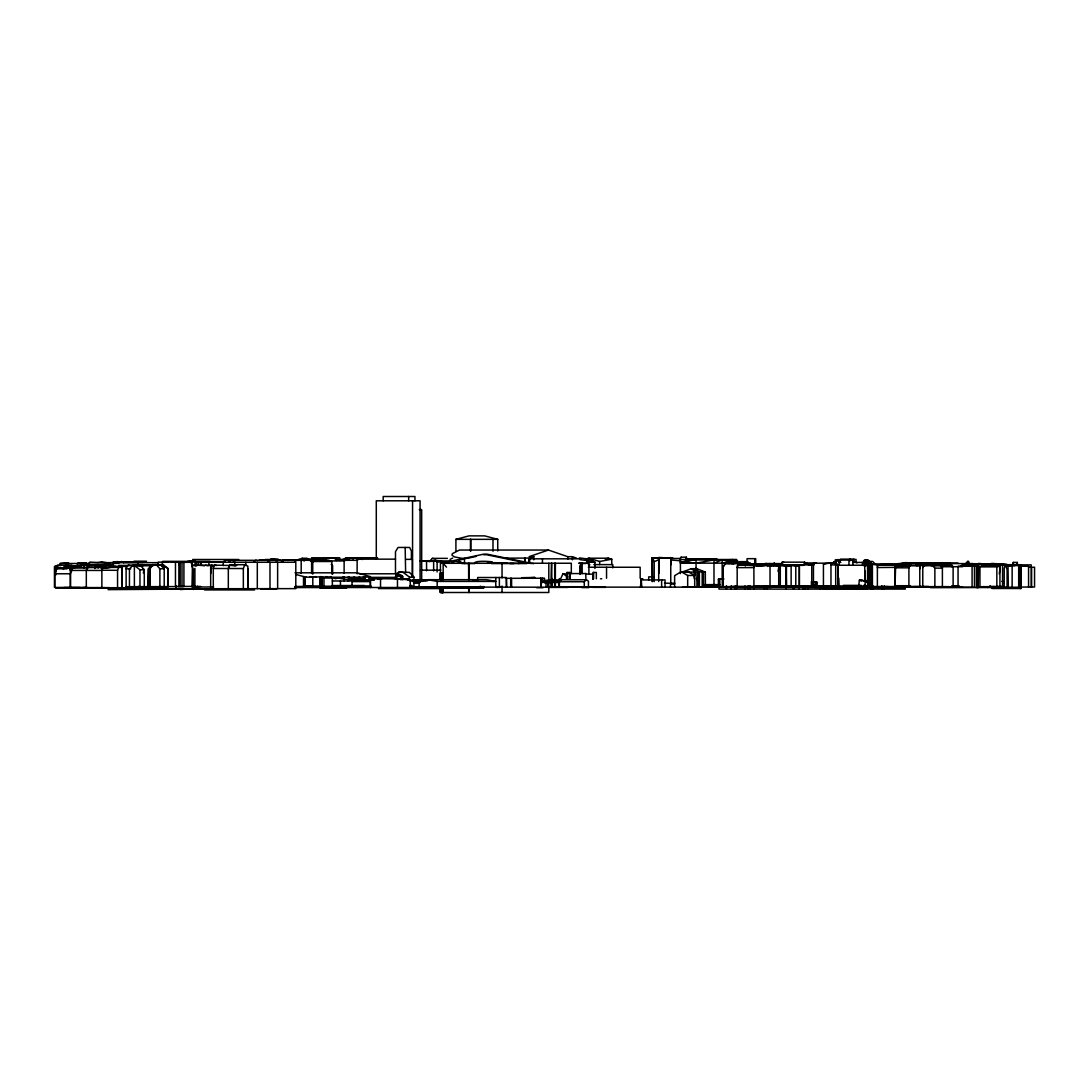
<?xml version="1.0" encoding="UTF-8"?>
<svg xmlns="http://www.w3.org/2000/svg" width="1089" height="1089" viewBox="0 0 1089 1089"><rect width="100%" height="100%" fill="white"/><g stroke="black" fill="none" stroke-linecap="round" stroke-linejoin="round"><path stroke-width="1.5" d="M468.624 587.624L468.733 592.498M468.651 579.525L468.624 563.312L469.073 579.525M440.46 587.624L440.446 592.498L548.802 592.498L548.815 563.299M440.473 579.511L440.501 573.005M551.796 578.341L551.769 586.726L551.769 563.244M551.415 563.244L550.898 586.726M593.083 578.899L593.274 574.053M441.44 579.511L441.521 573.005M858.595 586.277L859.398 580.124L867.565 581.662L864.761 580.913L864.965 570.935M559.378 578.572L558.725 587.121L816.274 587.189M396.219 576.979L398.152 573.712L402.345 575.809L401.923 576.598M919.783 568.894L920.001 566.607M686.301 559.555L686.369 558.78L716.97 558.834M978.235 566.443L978.535 563.857L981.094 563.857M999.266 573.835L999.933 569.03L998.926 565.436L982.087 565.436L979.95 566.893L979.95 586.672L1002.561 586.672M210.79 573.604L211.13 565.314L212.804 565.722L211.919 565.014L210.667 566.089L210.667 586.985M83.894 564.197L84.084 562.795M686.002 559.555L686.369 557.187L681.101 557.2L679.604 559.555M986.988 565.599L987.274 563.843L989.71 563.816M816.355 563.163L813.742 563.176L813.456 565L813.456 585.977M978.535 563.857L978.235 587.584M924.493 565.273L924.901 562.931M939.004 565.232L939.426 562.931L941.372 564.374M210.667 568.581L211.13 566.117M910.105 565.205L910.527 562.972L958.102 563.054M924.289 566.008L924.874 562.972M894.695 586.862L895.172 564.973L897.527 564.619L898.071 567.029L898.779 563.571L905.054 563.421L899.31 564.551L904.319 563.421L900.562 564.497M149.86 568.567L149.139 586.917M150.309 566.484L150.568 565.327L152.841 564.96L160.75 565.028L164.208 568.88L159.879 568.73L156.571 565.028M777.982 571.249L779.506 564.864L776.403 564.66M948.328 565.259L948.778 563.598M869.689 565.082L870.465 561.965L867.525 559.841L864.121 560.44L864.121 562.387L862.488 562.877L866.708 562.332L865.333 562.85L864.761 565.953L868.164 564.687L865.333 565.953M152.705 566.198L149.86 566.198L152.637 564.592L163.091 564.592L167.815 568.295L167.679 586.917M809.29 564.633L804.526 562.169L782.201 562.169L781.33 565.572L785.523 565.531M804.526 562.169L803.696 565.327L786.734 565.518M716.276 559.501L696.048 563.149L680.394 562.223L695.068 559.637L722.17 559.869L732.584 561.665L735.62 561.243L735.796 559.501M968.516 564.238L970.993 564.034M910.431 585.719L895.049 585.719L895.621 565.776L909.56 565.776M659.022 573.154L659.267 557.799L651.984 557.799L651.984 581.526M670.756 559.991L671.219 558.48L680.04 558.48L680.434 560.781L670.756 559.991L670.851 564.96M143.258 572.909L144.279 569.792L140.182 565.15L134.383 565.436L134.383 586.917M988.526 564.878L1005.324 564.878L1004.208 568.308L1004.208 587.475M94.825 568.512L96.077 564.755L97.615 564.892M922.778 567.709L923.458 565.736L939.821 565.49L942.393 568.131L934.866 568.131L932.293 565.49M231.521 565.531L214.492 565.123L213.294 568.499L243.337 568.526L244.78 564.701L247.843 566.13L247.843 588.781M228.322 588.781L228.322 568.499L229.534 565.123M228.322 568.526L229.738 564.701L244.78 564.701M86.97 587.366L54.886 587.447L54.886 573.794L57.05 568.159L72.664 568.159L70.513 573.753L70.513 587.447M101.876 588.033L101.876 570.228L102.992 567.396L106.3 568.281M117.558 588.033L117.558 570.309L118.728 567.396L121.274 567.369L122.131 568.322L122.131 588.033M745.366 565.967L743.855 563.911L738.288 563.449L737.171 566.198L737.171 587.447L771.23 587.447M86.317 570.473L87.488 567.668L89.244 567.287L87.474 567.478L86.317 570.391L86.317 588.033L130.939 588.033M118.728 567.396L71.493 567.668L70.336 570.418L70.336 587.366M697.899 587.025L697.899 570.895C694.551 562.441 693.462 576.326 694.306 578.817M559.664 581.05L562.986 573.631L566.307 574.039M82.043 565.545L64.442 565.94L63.121 568.853L67.001 568.866M55.634 575.223L55.634 568.826L57.295 565.164L71.983 565.164M98.133 567.995L98.432 567.369L94.825 567.355L95.573 565.559L113.542 565.137L108.002 565.559M773.925 564.225L774.048 563.258L773.19 564.225L775.177 564.225L774.374 563.285M738.451 565.028L737.171 567.641L753.874 567.6L755.113 565.028L760.816 565.64L738.451 565.028L778.717 565.94L778.717 586.059M681.101 557.2L679.808 559.555L736.64 559.501L736.64 560.794L735.796 560.794M580.491 565.205L580.151 573.849L579.811 565.967M420.068 509.734L420.572 508.944M723.246 566.947L725.505 563.449L736.423 563.53M730.515 563.353L733.959 563.558L730.365 563.34M784.243 565.776L786.449 565.817L786.449 586.059L785.986 566.117L791.131 566.157L791.131 586.059M738.288 563.449L725.505 563.449L723.246 566.321L723.246 586.563M193.366 586.985L193.366 570.459L194.904 568.444L194.904 586.985M961.083 566.389L962.962 563.952L974.601 563.694L976.819 566.144L976.819 563.857M965.929 563.149L968.543 561.243L969.659 564.674L976.003 563.816L978.712 564.864M836.311 562.4L835.617 562.4L838.285 565.245M134.029 562.06L113.093 561.924M213.635 586.985L191.991 586.985L192.44 565.314L211.13 565.314M1012.688 563.285L1013.423 562.4L1017.344 562.441L1016.636 564.864M762.64 564.701L761.606 564.701M398.152 573.712L399.377 575.591L397.417 576.898L396.369 576.04M860.95 581.09L861.794 580.124L864.761 580.913M136.887 565.49L132.735 565.49L129.455 568.962L129.455 586.699M429.42 561.488L432.387 558.358L447.388 558.358M835.304 562.4L838.054 559.569L839.973 561.543L837.822 559.814L835.304 559.814L835.304 562.4L833.643 562.4L838.054 559.569M109.199 566.239L107.593 563.898L104.775 563.925L100.909 567.9C107.988 569.547 114.304 564.919 120.484 566.634L126.12 566.266L128.801 565.041M908.907 586.808L908.907 565.776L909.655 565.014L920.6 565.014L920.804 565.695L919.783 565.354L919.783 586.808M835.971 561.951L834.011 561.91L830.975 564.905L838.285 564.905M88.645 563.449L89.693 562.428L98.024 562.455M69.601 569.479L73.616 565.559L74.869 567.614M604.749 586.971L559.378 586.998L559.378 581.744L561.42 579.743L586.372 579.743L588.441 581.199L588.441 586.998M559.378 581.744L584.289 581.73L586.372 579.743M920.6 565.014L919.783 565.79L908.907 565.776M594.934 568.485L594.934 562.101L593.015 562.101L593.015 559.705L579.389 557.908M972.082 565.926L960.471 566.185M152.637 564.592L150.037 567.355L150.037 586.917M941.658 564.674L942.979 563.612L944.544 564.742M396.028 576.299L394.599 577.388L369.239 577.361M915.631 565.327L930.319 565.096M362.351 559.555L360.268 558.044L357.124 560.304L344.124 560.304L344.124 573.209M267.608 561.611L271.052 559.161L273.938 559.12M895.948 564.442L897.527 564.129M979.95 566.893L996.843 566.865L998.926 565.436M347.132 560.359L350.508 558.126L353.476 558.943M910.962 563.734L909.887 564.442L883.261 564.456M839.115 565.245L839.115 560.059L840.585 559.133L850.495 559.133L850.033 560.808L850.033 559.365L848.971 559.664L848.971 565.245M585.977 574.053L593.11 574.216M848.971 560.073L850.495 559.133L848.971 560.073L839.115 560.059M694.7 587.162L694.7 575.455L688.153 571.725L681.129 571.725L674.622 575.686L674.622 587.162M744.781 565.205L757.821 565.259L759.564 564.211L761.225 565.967M294.928 587.475L413.929 587.502L413.929 577.102L409.491 572.392L398.928 572.093L396.028 573.862L396.028 579.239M254.036 561.325L256.133 560.127M228.949 561.488L231.29 560.168L235.796 560.195L233.386 561.488M764.396 565.096L766.261 564.088L750.403 564.143L750.403 563.34L731.767 562.645L750.403 563.34M210.667 566.089L215.336 565.014M450.016 559.406L452.697 558.072M111.255 564.088L110.125 564.633M1009.544 566.008L1012.144 564.755L1012.13 587.243M593.015 559.705L586.821 560.522L586.821 562.101L593.668 561.488M436.144 561.434L437.873 560.617L443.822 561.965L437.111 561.965M104.775 563.925L106.382 567.9L112.888 565.041M862.787 562.727L865.687 561.393M654.203 581.553L654.203 561.693L658.695 559.746M939.875 564.592L943.074 563.585M398.928 572.093L403.161 572.392L409.45 577.102L409.45 579.28L407.817 579.947M55.131 565.926L60.494 565.368M713.989 563.149L722.17 559.869L722.17 578.014M294.67 561.271L302.252 558.262L307.044 558.262L312.734 562.469M317.253 559.583L313.823 560.93L344.124 560.917M474.872 562.509C478.561 559.76 502.369 562.659 487.736 562.019M345.267 560.467L347.541 559.583M694.605 572.093L682.449 572.038L691.229 568.703L696.851 568.703L705.304 572.106L705.413 587.243L682.449 587.243M995.033 564.197L989.438 565.518M340.217 560.372L346.533 558.126L349.528 559.174M851.326 560.345L853.939 559.419M506.344 558.167L529.69 558.058L533.801 556.642L533.801 559.8M944.34 563.449L942.38 564.129L944.966 563.449L946.205 564.633L943.047 564.116M296.412 560.318L299.325 559.324M576.517 558.113L572.406 556.697L567.737 556.683L548.434 550.04L529.159 556.642L533.801 556.642M192.249 561.448L194.822 560.59L187.376 561.434M437.873 560.617L425.99 561.271M477.663 587.202L480.685 586.236M922.887 565.422L951.432 564.823L953.12 566.729L953.12 587.08L904.591 587.121M195.421 562.305L198.511 561.897L198.511 565.177M198.511 561.897L195.407 562.305L195.407 565.531M458.619 560.318L468.828 557.759L467.358 558.153M348.916 578.994L351.652 578.191L363.522 579.375L357.464 578.191L354.333 578.803M865.333 562.85L869.553 562.455L852.864 562.387M471.932 587.284L471.932 588.223L474.954 587.366M848.971 559.664L853.939 559.365L853.939 562.387M1012.144 565.667L1013.355 565.327L1005.637 565.327M756.365 565.872L757.821 565.259M347.663 580.791L351.121 579.879L374.072 579.879M543.67 580.954L551.102 579.879L560.304 580.328M543.67 581.894L551.102 580.832L558.004 581.158M455.91 550.952L455.91 539.341L469.032 535.87L484.7 535.87L497.741 539.341L497.741 550.952M759.564 586.563L718.4 586.644L718.4 579.294L722.293 578.98L722.293 586.644M918.367 563.694L921.28 562.931M585.501 559.011L588.727 558.208L608.452 558.208L611.773 559.202L611.773 564.619M605.225 559.011L608.452 558.208M808.297 564.701L813.714 563.585L813.714 564.878M894.859 564.524L898.779 563.571M864.121 560.44L867.525 559.841M809.372 564.619L813.714 563.585M348.494 578.695C350.685 576.898 362.964 580.192 354.306 579.375L357.56 579.348M415.385 587.216L418.299 586.535L418.299 587.488L415.385 588.169L415.385 587.216L476.778 587.243L476.778 588.196L479.691 588.21L479.691 587.257M335.249 578.722L338.298 578.014L342.613 578.912M992.174 564.633L998.94 563.694L995.06 564.524L998.94 563.775L965.099 563.857M945.797 564.252L943.047 564.633L949.254 564.184M98.024 562.523L101.713 561.72L110.125 563.353L89.693 562.428M894.967 564.769L900.127 563.653L900.127 564.864L899.8 564.088L896.465 563.966M232.747 565.749L236.694 565.382L234.938 565.749M464.513 563.544L464.404 558.276L483.843 554.138L518.84 561.407L518.895 563.544M468.079 558.153L475.92 556.479M483.775 554.805L486.906 554.138L529.69 562.945L529.69 558.058M896.002 564.769L901.216 563.653M684.246 571.929L685.349 571.698L682.449 572.038M992.664 564.742L997.388 563.775M140.045 565.763L141.91 565.395M969.101 564.647L971.579 564.143M177.82 562.319L190.466 562.305L170.81 561.72L182.162 562.305M177.82 562.169L187.512 561.978M140.182 565.15L134.383 565.436L139.964 569.819L144.279 569.792L144.279 586.917M348.616 578.776L351.652 578.191M427.95 579.688L437.179 581.417L495.767 581.417L486.511 579.688L427.95 579.688L419.129 581.335L419.129 587.202M588.727 558.208L599.658 561.475L611.773 559.202M794.235 565.613L797.584 565.041L799.34 566.008L785.55 564.987M680.394 562.223L696.048 559.637L696.048 569.751M992.202 565.831L995.006 565.368M855.968 589.095L859.221 588.564M139.487 565.327L160.75 565.028M521.999 577.687L534.985 577.469L521.999 578.232M345.553 587.502L352.101 586.481M101.277 565.763L103.782 565.395M718.4 579.294L721.435 578.967M143.694 564.96L138.888 565.64L152.188 565.64M722.17 563.149L732.584 561.665L732.815 563.149L732.815 559.501M949.213 563.775L943.864 564.524M115.516 562.986L112.78 563.367L117.204 561.488L118.265 562.605M888.447 563.966L907.981 563.653L908.879 566.716M907.981 563.653L882.907 563.966M823.434 585.977L823.434 563.816L833.643 562.809M830.267 563.585L833.18 563.19M77.333 563.449L83.567 563.04M99.126 565.572L103.782 564.987L102.135 564.987M90.727 564.973L98.555 565.15L85.908 565.572L104.898 565.559M65.408 562.85L59.881 563.517L88.835 563.449M77.333 563.517L82.873 562.85L79.701 562.972M826.224 563.585L823.434 563.816M449.512 561.883L445.823 562.278L464.404 558.276M640.958 579.321L643.109 579.185L640.836 579.416M782.229 564.415L779.778 564.769M410.131 580.165L426.915 580.165M410.131 581.118L419.918 581.022M997.238 564.47L1003.867 564.17L991.603 563.408M104.925 567.328L103.074 567.478L101.876 570.445L70.336 570.418M370.532 587.556L370.532 579.089L392.693 578.245L410.254 579.675L410.254 587.556M377.597 578.817L382.593 578.395L380.537 578.259L380.537 587.556M513.858 563.544L509.924 563.544M437.519 561.339L440.269 561.162M771.039 565.137L774.102 564.932M151.67 565.15L152.787 564.96M1006.617 564.728L994.271 564.306M101.672 565.164L90.727 565.545M990.473 565.708L995.537 565.477L989.996 565.477M967.944 563.843L972.899 563.626L939.576 563.585L949.023 564.075M970.667 563.694L972.994 566.266L976.465 566.157L977.718 567.138L977.718 587.584M68.58 563.408L65.408 563.517L65.408 562.741L68.58 562.85M936.744 565.082L937.479 565.055L930.047 565.123M414.61 582.275L417.591 582.193M931.013 565.736L939.821 565.49M995.4 565.722L997.769 565.654M951.432 564.823L915.999 565.422L917.619 565.422M427.678 561.393L432.701 561.271L428.508 560.617M764.777 563.571L766.697 563.53L767.827 566.389M477.513 587.175L483.979 586.93L482.863 586.508M474.654 587.243L474.654 588.196L483.979 587.883L482.863 587.447M429.052 561.366L433.64 561.271M289.157 560.1L285.195 560.168L300.387 560.168M312.529 560.1L325.625 560.154M325.87 560.005L307.139 560.168M271.052 559.161L277.736 559.12L283.004 561.434M409.45 577.102L413.929 577.102M894.695 567.369L877.38 567.546L877.884 564.973L880.239 564.619L897.527 564.619M1002.561 581.907L1004.208 581.88L1002.016 581.227L1004.208 582.724M991.929 588.496L1021.114 588.496L1021.114 564.728L997.497 564.647L1002.561 565.123L1002.561 587.475M518.691 563.544L518.84 561.407M86.943 564.361L90.06 564.347M471.932 588.223L475.471 588.21L475.471 587.257M527.022 563.244L528.791 562.945L528.71 558.82L580.791 558.82M767.976 564.619L764.464 564.633L774.32 565.572L767.976 564.878M55.634 568.826L63.775 568.798M413.943 582.111L419.006 582.098M544.228 581.567L559.46 581.512M413.943 583.064L419.006 583.037M544.228 582.52L559.46 582.452M837.822 559.814L840.817 559.814M123.166 562.455L143.135 562.428M904.591 564.102L898.874 564.102L903.421 562.931L950.248 562.822M890.884 564.442L891.619 564.442L887.957 563.925M764.464 565.518L762.191 565.926M784.597 565.259L778.199 565.259L786.449 565.817M702.174 571.589L705.413 572.283L702.187 571.589L702.187 587.243M54.886 573.794L70.513 573.753M419.251 509.734L421.674 509.734L421.674 580.314M455.91 539.341L497.741 539.341M548.434 550.04L459.449 550.04L452.33 553.688L452.017 555.254L454.44 556.928L464.05 558.698M658.695 581.54L658.695 557.582L672.049 558.099M311.549 557.786L339.7 557.786L339.7 560.536M345.499 557.745L377.066 557.745M660.519 557.813L668.7 557.813L664.835 557.813M325.87 558.044L336.297 558.044L336.297 560.604M353.544 558.058L360.268 558.044M374.371 558.153L377.652 558.153M658.695 557.582L672.907 558.004M303.45 558.97L326.55 558.97M395.484 559.161L357.124 559.161L357.124 573.849M192.685 559.501L238.722 559.501M265.185 559.501L271.828 559.501M336.419 559.501L343.321 559.623M405.625 559.365L412.323 559.365L412.323 577.197M850.033 559.419L856.063 559.419L856.063 562.387M320.207 560.753L320.207 559.732L329.082 560.209M335.276 559.623L348.807 559.623M282.378 559.95L291.471 559.964M294.044 559.896L300.033 559.896M224.143 560.318L311.604 560.318L311.604 573.386M420.163 561.121L433.64 561.121L433.64 570.908M134.029 561.216L146.525 561.216M162.71 561.352L210 561.352M420.3 561.162L450.873 561.162M311.44 561.502L331.873 561.502L331.873 574.053M441.712 561.543L450.315 561.543M209.224 561.815L213.648 561.815M739.853 561.652L748.089 561.652M867.13 559.841L870.465 561.965L867.511 561.134M167.842 562.142L158.109 562.142L158.109 565.409M453.528 562.087L451.581 562.087L455.828 561.243L462.716 562.972L458.061 561.243M586.821 562.101L594.934 562.101M840.817 562.4L839.115 562.4L836.869 559.569M104.762 562.673L116.605 562.577M118.061 562.659L157.891 562.659M78.803 563.04L86.154 562.741M443.659 562.809L447.77 562.822M491.724 562.795L500.382 562.795M501.444 562.782L506.834 562.782M521.781 562.809L529.935 562.809M806.772 562.959L816.41 562.959M680.394 563.149L732.584 563.149L732.584 559.501M813.742 563.176L834.201 563.163M115.516 563.367L112.78 563.367L118.061 563.367L121.628 561.488L123.533 562.605M579.076 563.244L588.904 563.244L588.904 574.271M461.79 563.544L474.954 563.544M491.534 563.544L526.913 563.544M579.239 563.503L585.814 563.503M765.69 563.558L782.596 563.612M978.344 563.462L980.372 563.462M813.714 563.789L807.371 563.789L811.155 564.687M739.091 563.911L743.855 563.911M754.772 563.939L765.948 563.939M962.962 563.952L966.869 563.952M743.079 564.211L759.564 564.252M766.397 564.306L763.158 564.293L766.602 564.551M814.068 564.184L804.553 564.184L814.341 564.497M875.828 563.939L887.222 563.925M968.842 564.211L1000.178 564.197M872.384 564.524L875.828 564.524L872.67 561.488L869.458 561.448M968.57 564.361L997.565 564.442M96.077 564.755L80.15 564.755L81.689 564.892M588.468 564.742L589.884 564.742M593.845 564.619L612.78 564.619L612.78 567.9M809.018 564.619L813.714 564.619M763.552 564.783L765.186 564.783M767.173 564.783L813.456 564.878M870.669 563.585L877.38 564.864L895.172 564.973M1014.853 565.722L1008.019 565.177L1028.574 566.117L1028.574 587.039M1020.42 564.864L1031.188 564.864L1031.188 567.246M230.909 565.014L233.209 565.014M118.755 565.395L143.694 565.518M150.568 565.327L129.346 565.395L127.508 565.763L126.12 568.853L130.707 568.866M838.026 586.277L838.026 565.245L865.074 565.245M919.783 565.354L922.778 565.354L922.778 586.808M1018.392 565.177L1020.488 565.3L999.634 564.919M59.936 565.531L60.97 565.531M210.939 565.463L212.219 565.463M776.049 565.94L778.717 565.94M64.442 565.94L73.834 565.94M110.248 566.28L115.42 566.266M910.159 566.117L895.621 565.776M1020.284 566.117L1028.574 566.117M161.798 566.198L164.208 566.198L168.074 568.621L168.074 586.917L129.468 586.971M57.826 566.702L54.45 566.702L54.45 587.366M940.311 564.823L942.393 566.729L962.717 566.702M588.359 567.246L640.155 567.246L640.155 578.259M1028.574 567.246L1034.55 567.246L1034.55 587.039L1020.284 587.039M71.493 567.668L87.488 567.668M151.235 567.519L149.275 567.519L149.275 586.917M72.5 568.254L57.05 568.159M247.843 568.826L248.061 588.781M420.531 570.16L440.854 570.16M697.45 572.038L699.383 572.038L699.383 587.243M702.174 572.106L705.304 572.106L698.049 571.63L699.383 572.038M295.01 572.814L357.192 572.814L370.383 576.639L370.383 580.519M443.155 573.005L440.392 573.005L440.432 579.511L440.432 563.299L571.317 563.244L571.317 573.563M568.444 573.563L586.168 573.563M359.084 573.78L397.648 573.78M681.129 571.725L687.676 575.455L694.7 575.455M304.022 577.238L321.568 576.871L321.568 587.066M320.724 587.066L320.724 576.626L326.564 577.238M331.383 577.238L325.72 576.626L326.564 576.871M330.525 577.238L344.138 577.238M343.294 577.238L349.256 577.238M348.412 577.238L354.578 577.238M359.656 577.238L353.734 577.238M365.033 580.519L365.033 576.884L358.812 577.238M364.148 577.238L370.287 576.884L369.675 580.519M370.383 576.639L369.43 577.238M304.661 577.238L305.995 577.238M309.739 576.626L311.1 577.238M314.912 576.626L316.314 577.238M653.604 576.871L648.704 576.871L648.704 580.26M505.5 578.327L544.527 578.232L544.527 582.71M600.434 578.79L601.768 578.79M370.532 579.089L374.276 579.089M357.696 579.348L344.042 579.212M380.537 578.245L410.254 579.675M419.483 581.009L417.318 580.859L417.318 579.906L427.31 579.906M641.312 579.92L665.052 579.92L665.052 587.121M350.672 580.001L370.913 579.988M859.398 580.124L861.794 580.124M545.29 580.546L560.808 580.546M417.318 580.859L427.31 580.859M332.349 580.982L352.033 580.982L352.033 586.222L322.113 586.222L322.113 578.028L344.042 578.028L344.042 580.982M352.033 581.594L370.274 581.594L370.274 585.936M416.828 581.444L422.464 581.335M550.517 581.349L555.594 581.349M811.428 581.825L816.764 582.152L816.764 584.956L811.428 584.956L811.428 581.825L816.668 582.207L816.668 584.956M413.452 582.397L420.218 582.397M547.127 582.302L558.97 582.288M547.767 582.697L540.879 581.485L547.767 582.697L547.767 587.202L410.948 587.025M664.549 583.214L674.785 583.214M671.273 584.072L674.567 584.072M704.501 584.63L719.924 584.63M705.223 585.392L718.726 585.392M843.39 585.378L861.345 585.378M332.213 585.569L364.461 585.528M410.254 585.487L412.01 585.487L412.01 587.611M344.655 585.936L370.913 585.936M753.874 586.059L839.673 585.977M951.718 585.95L959.436 585.95M773.19 586.263L775.177 586.263M177.82 586.44L200.635 586.44M294.901 586.454L311.604 586.454M731.767 586.495L897.527 586.535M904.183 586.44L928.536 586.495M951.881 586.399L957.707 586.399M989.329 586.481L1003.445 586.481M126.12 586.699L183.918 586.576L183.918 562.006M410.512 586.672L416.175 586.672M547.617 586.726L582.547 586.726M588.904 586.726L596.323 586.726M881.164 586.59L888.229 586.59M903.802 586.767L911.425 586.767M914.066 586.631L948.696 586.631M325.87 586.862L370.519 586.917M410.39 586.78L415.957 586.78M683.184 586.862L777.383 587.012M859.098 586.821L942.393 586.808M294.874 587.175L371.553 587.189M817.553 587.189L831.234 587.189M879.966 587.189L888.161 587.189M989.561 587.107L992.624 587.107M295.35 587.352L370.668 587.284M547.917 587.42L568.24 587.42M592.797 587.352L605.402 587.352M814.953 587.325L833.521 587.325M861.317 587.366L887.603 587.366M946.926 587.257L962.676 587.257M988.581 587.243L1020.488 587.243M63.911 587.543L80.123 587.543M83.132 587.529L110.125 587.679M581.594 587.556L588.741 587.638M809.059 587.475L829.791 587.475M866.803 587.461L887.29 587.461M930.551 587.665L1007.094 587.475L1007.094 569.561L1005.324 564.878M95.641 587.706L109.023 587.706M111.759 587.72L123.955 587.72M536.578 587.72L543.057 587.72M55.634 588.033L74.882 588.033M319.907 588.087L346.656 588.087M830.975 587.965L862.611 587.965M70.281 588.155L93.899 588.155M415.385 588.169L476.778 588.196M887.113 588.155L904.66 588.155M378.468 588.577L441.208 588.577M822.426 588.387L867.674 588.387M182.571 588.754L295.8 588.632L295.8 562.278L201.07 562.278L201.07 565.572M122.703 588.863L153.127 588.863M260.775 589.013L276.415 589.013M127.576 589.067L239.948 589.067M108.07 589.653L203.861 588.945M204.555 589.925L254.608 589.925M1005.229 565.041L1007.706 565.041L1007.706 566.035M369.239 579.852L374.303 579.852M518.677 561.407L526.355 562.918M895.049 567.805L909.029 567.845M409.45 579.28L403.161 579.266M869.988 561.829L871.132 562.863L871.132 586.277M259.318 559.95L265.076 559.977M789.226 564.987L797.584 565.041L799.34 566.743L799.34 586.059L799.34 564.878M101.876 570.228L117.558 570.309M304.866 587.066L304.866 576.871L296.045 574.502M492.473 581.403L495.767 581.417M755.984 565.259L757.821 565.477L756.147 565.177M303.504 576.626L303.504 587.066M652.42 557.799L652.638 581.526M418.299 587.488L479.691 588.21M651.984 557.799L663.255 558.099M988.894 564.932L1012.13 565.3M880.035 564.851L880.838 564.864M562.986 573.631L566.824 576.353L566.811 579.307L566.77 572.501L570.078 572.501L570.078 578.817M816.764 582.152L815.933 582.139L816.668 582.207M399.432 575.618L402.739 576.789L402.739 579.893M474.654 588.196L475.471 588.21M225.178 561.829L209.115 561.801M666.727 558.099L667.571 558.099M729.848 559.637L736.069 559.869L740.139 563.149L721.19 559.869M732.734 559.76L736.64 560.794M192.44 565.314L196.592 565.844M472.612 579.716L477.132 579.906M1006.617 564.252L995.223 564.306M725.465 563.34L729.712 563.558M995.033 564.129L970.422 563.966L973.484 564.129M521.386 561.761L524.707 561.978L524.707 558.167M440.746 561.747L443.822 561.965M417.318 579.906L425.99 580.519M1008.006 565.218L1008.319 587.243M905.354 562.564L910.281 562.931M911.765 562.931L906.906 562.741M740.751 563.871L742.099 563.966M768.957 564.442L773.898 564.864M773.639 565.15L771.039 564.293M867.565 581.662L864.761 581.417L864.761 565.245M579.879 559.623L586.821 560.522M760.53 565.763L753.874 565.068L753.942 589.095M917.442 563.244L922.928 563.312L911.479 562.741M533.828 563.585L528.791 563.244L528.791 558.82M784.107 562.428L782.201 562.169M320.207 559.732L323.365 560.195M860.827 588.536L864.04 589.095M722.742 578.722L723.94 578.94M205.208 565.177L208.081 565.736M201.206 565.177L204.351 565.79M1000.219 564.647L1002.561 565.123M579.239 562.795L582.547 563.503M214.492 565.123L216.452 565.531M896.751 563.884L899.909 564.606M132.735 565.49L134.383 565.885M348.412 576.639L349.256 576.871M343.294 576.639L344.138 576.871M330.525 576.626L331.383 576.871M432.387 558.358L435.736 559.31M364.148 576.639L365.033 576.884M320.724 576.626L321.568 576.871M315.429 576.626L316.314 576.884M310.229 576.626L311.1 576.884M305.995 576.871L305.151 577.238M304.022 576.626L304.866 576.871M276.824 559.501L279.737 560.345M909.016 566.729L904.796 565.273L898.575 565.273L902.482 566.62M789.879 565.722L791.131 566.157M66.116 563.04L65.408 562.741M970.449 563.816L973.13 564.837M864.026 585.133L866.871 586.277M78.912 565.885L77.21 565.041L74.773 566.906L80.11 566.893L82.492 565.041L84.152 565.885L84.152 568.485M331.233 564.429L332.621 565.627L332.621 574.053M786.312 565.899L785.986 586.059M87.991 564.987L89.38 565.912M691.229 568.703L694.905 571.249M569.506 576.258L570.01 579.307M142.863 568.689L144.279 569.792M588.087 561.488L588.741 565.3M402.739 576.789L402.345 575.809M856.063 561.992L856.948 562.945M974.737 563.857L977.718 567.138M446.504 567.124L443.155 563.312L443.155 579.525M870.805 563.476L872.412 565.64L872.412 586.277L830.975 586.277L830.975 562.809M163.091 564.592L164.221 566.198L164.208 586.917M275.027 559.161L276.497 561.339M302.252 558.262L304.144 561.066M883.642 563.911L884.527 565.354M834.011 561.91L835.699 564.905L835.699 586.277M774.048 563.258L774.524 564.225M695.612 567.873L696.933 570.895L696.933 587.025M652.556 557.799L654.203 561.693M884.513 564.088L884.867 564.919M967.372 561.271L968.148 563.149M770.032 563.53L771.039 566.049M696.239 578.327L696.933 580.192M190.97 562.047L192.208 565.599M191.991 565.872L193.366 570.459M779.506 564.864L780.296 567.954M686.369 557.187L686.751 559.555M867.293 580.029L868.164 586.277L868.164 562.85M868.409 576.748L869.553 586.277L869.553 561.965M405.176 547.454L405.625 572.324M686.369 558.78L686.451 559.555M881.532 585.923L881.831 589.095L881.831 585.964M195.407 562.305L195.639 565.531M179.127 565.314L178.882 562.047L178.882 586.576M838.802 578.191L839.115 586.277M442.91 579.511L442.787 573.005L442.787 579.511M554.846 571.63L554.696 563.244L554.696 586.726L555.363 563.244L555.363 586.726M442.556 579.511L442.433 573.005L442.433 579.511M442.216 579.511L442.107 573.005L442.107 579.511M579.893 570.759L579.947 573.944M441.903 579.511L441.794 573.005L441.794 579.511M838.026 565.245L838.285 586.277M580.777 570.609L580.791 573.563L580.791 563.244M468.937 563.312L469.019 579.525M469.06 587.624L469.073 592.498L468.937 587.624M1031.555 567.246L1031.555 587.039M1031.31 567.246L1031.31 587.039M1020.556 564.728L1020.556 588.496M1020.311 564.728L1020.311 588.496M1018.691 565.3L1018.691 587.243M1017.344 562.441L1017.344 564.864M1013.423 562.4L1013.423 565.028M1010.088 566.035L1010.088 565.068L1009.925 566.035M1006.644 566.035L1006.644 565.109L1006.345 566.035M1000.342 565.041L1000.342 566.035M999.933 565.137L999.933 586.672M996.843 566.865L996.843 586.672M977.364 567.151L977.364 587.584M976.465 566.157L976.465 587.584M972.082 566.185L972.082 587.216M951.541 564.905L951.541 566.729M942.353 563.585L942.353 565.096M942.393 566.729L942.393 587.08M934.866 568.131L934.866 586.808M905.245 585.719L905.245 589.095L718.985 589.095L718.985 585.773M884.404 585.923L884.404 589.095M877.38 564.864L877.38 586.862M873.174 585.964L873.174 589.095M871.077 585.732L871.077 589.095M870.465 561.829L870.465 586.277M867.565 564.687L867.565 586.277M865.047 560.44L865.047 562.387M865.074 562.877L865.074 565.953L862.488 565.245L862.488 562.387M865.142 581.662L865.142 586.277M852.864 559.664L852.864 565.245M826.143 586.753L816.097 586.753M819.799 585.759L819.799 589.095M815.293 582.207L815.293 584.956M812.83 563.585L812.83 564.47M811.768 564.878L811.768 586.059M807.589 585.759L807.589 589.095M805.316 585.828L805.316 589.095M803.11 585.95L803.11 589.095M798.986 585.95L798.986 589.095M795.787 566.062L795.787 586.059M794.303 585.95L794.303 589.095M793.445 585.814L793.445 589.095M786.176 585.773L786.176 589.095M780.296 565.831L780.296 586.059M779.588 585.079L779.588 586.508M770.018 565.068L770.018 586.059M769.787 563.517L769.787 564.932M767.173 585.773L767.173 589.095M764.464 585.759L764.464 589.095M755.698 565.218L755.698 558.671L747.068 558.671L747.068 561.652M754.759 558.671L754.759 565.218M749.953 585.759L749.953 589.095M748.225 585.759L748.225 589.095M744.985 585.95L744.985 589.095M743.923 563.34L743.923 564.252M736.355 585.95L736.355 589.095M735.184 585.882L735.184 589.095M734.966 561.448L734.966 563.149M734.503 561.502L733.986 563.149M733.414 561.529L733.414 563.149M731.182 585.759L731.155 589.095M726.472 585.759L726.472 589.095M719.815 578.926L719.815 586.644M719.121 579.307L719.121 586.644M713.989 559.501L713.989 584.63M703.508 572.283L703.508 587.243M695.258 570.895L695.258 575.591M687.676 575.455L687.676 587.162M680.394 559.487L680.434 573.604M670.756 557.582L670.756 583.214M670.497 583.65L670.497 587.039M661.636 579.92L661.636 587.121M641.816 587.121L641.162 578.654L640.495 587.121M606.546 567.246L606.546 578.259M599.658 561.475L599.658 564.619M596.323 578.79L596.323 572.446L593.029 572.446L593.11 578.899M593.6 572.446L593.6 578.79M592.743 574.42L592.743 579.035M585.719 573.563L585.909 578.831M584.289 581.73L584.289 586.998M582.166 563.244L582.166 573.563M572.406 556.697L572.406 559.828M569.506 572.501L569.506 579.239M567.737 556.683L567.737 559.338M567.342 572.501L567.342 578.817M566.498 576.34L566.498 579.307M551.102 579.879L551.102 580.832M547.114 580.954L547.114 581.894M546.038 582.697L546.038 587.202M544.799 580.954L544.799 581.894M542.635 578.232L542.635 582.71M542.458 558.82L542.458 563.19M540.879 578.232L540.879 587.202M540.757 578.327L540.757 587.202M525.034 558.058L525.034 561.978M511.585 578.327L511.585 587.202M510.7 578.205L510.7 587.202M506.535 578.205L506.725 587.202M506.29 587.202L506.29 577.51L477.663 577.51L477.663 580.056M502.043 563.299L502.043 577.891M502.043 586.005L502.043 592.498M499.919 586.427L499.919 587.366L496.216 587.366L496.216 586.427M499.375 577.51L499.375 587.202M495.767 577.51L495.767 587.202M492.99 539.341L492.99 551.238M481.814 587.08L481.814 588.019M470.87 539.341L470.884 550.952M470.448 539.341L470.448 550.952M441.521 587.624L441.521 592.498M437.111 561.271L437.111 571.943M437.179 581.417L437.179 587.202M426.561 561.121L426.561 570.813M420.068 580.314L420.068 500.804L376.29 500.804L376.29 559.351M415.712 580.015L415.712 580.968M414.95 500.804L414.95 496.502L383.178 496.502L383.178 500.804M413.071 579.852L413.071 580.805M412.568 500.804L412.568 577.279M411.397 559.365L411.397 551.048L409.641 547.454L398.084 547.454L395.484 551.633L395.484 573.849M410.458 585.487L410.458 587.611M408.674 496.502L408.674 500.804M401.079 576.762L401.079 579.879M400.534 576.176L400.534 579.484M397.471 579.675L397.471 587.556M368.817 576.639L368.817 580.519M364.461 576.884L364.461 580.519M363.59 576.639L363.59 580.519M340.449 580.982L340.449 586.222M332.349 578.028L332.349 586.222M323.964 578.028L323.964 586.222M320.956 576.871L320.956 587.066M320.112 576.626L320.112 587.066M319.758 576.775L319.758 586.005L304.471 586.005L304.471 576.775L304.348 587.066M312.802 576.775L312.802 586.005M312.734 561.502L312.734 574.134M301.19 560.318L301.19 573.386M277.627 562.278L277.627 588.632M269.99 562.278L269.99 588.632M257.303 562.278L257.303 588.632M245.801 562.278L245.801 565.572M243.337 568.526L243.337 588.781M234.775 562.278L234.775 565.572M223.231 562.278L223.231 565.572M213.294 566.089L213.294 588.632M208.925 562.278L208.925 565.572M200.635 565.232L200.635 561.978L162.37 562.006L162.37 565.409M197.463 586.236L197.381 589.067M196.701 561.897L196.701 565.177M193.325 589.571L193.325 588.645L180.488 589.571M192.208 561.978L192.208 565.232M182.013 562.047L182.013 586.576M180.189 562.047L180.189 586.576M176.282 586.236L176.282 589.067M176.173 586.236L176.173 589.067M175.465 562.006L175.465 586.576M159.879 568.73L159.879 586.917M159.852 586.236L159.756 589.067M149.547 567.519L149.547 586.917M148.431 586.917L148.431 568.594L147.709 586.917M139.964 569.819L139.964 586.917M138.589 586.236L138.684 589.067M138.031 562.659L138.031 565.899M126.12 566.266L126.12 588.033M121.941 566.253L121.941 588.033M121.737 566.348L121.737 588.033M82.873 562.741L82.873 563.517M569.629 576.353L569.601 579.307L569.629 576.353M990.296 586.277L987.41 587.475L990.296 586.29M494.637 562.686L504.752 563.272L494.705 562.673M974.464 566.185L958.061 566.185L958.061 587.216L974.464 587.216L974.464 566.185M443.155 592.498L443.06 587.624L443.155 592.498M442.787 592.498L442.692 587.624L442.787 592.498M442.433 592.498L442.352 587.624L442.433 592.498M442.107 592.498L442.025 587.624L442.107 592.498M441.794 592.498L441.726 587.624L441.794 592.498M440.446 592.498L440.446 587.624L440.392 592.498"/></g></svg>
